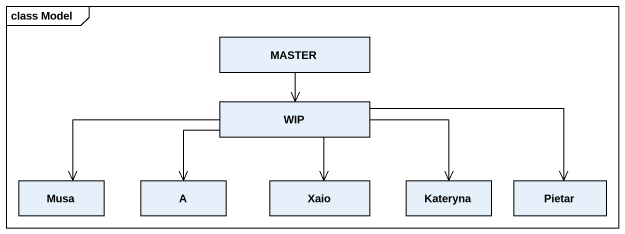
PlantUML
@startuml
mainframe class Model
hide circle
hide empty members
class MASTER
class WIP
class Musa
class A
class Xaio
class Kateryna
class Pietar
MASTER --> WIP
WIP -left-> Musa
WIP --> A
WIP --> Xaio
WIP -right-> Kateryna
WIP -right-> Pietar
@enduml
